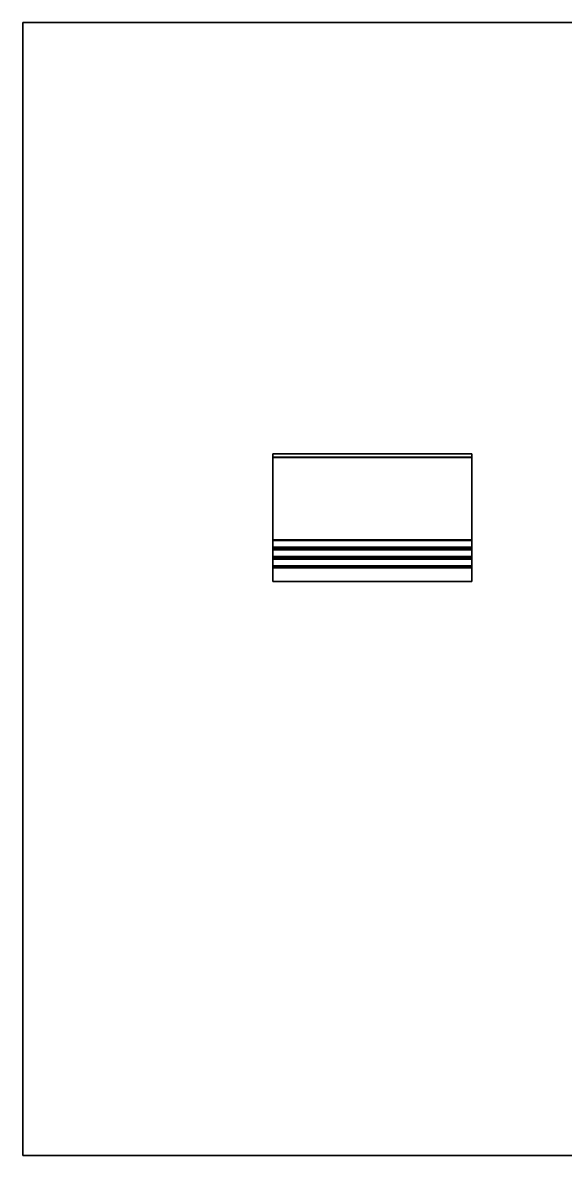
# Model space of a CAD drawing. Header units: millimetres. Extents: x 0 to 3168, y 0 to 562.
# Drawn here: x 1985 to 2186.8, y 0 to 421.5 of the extents above; entities that cross this region are included whole.
import ezdxf

# ---------------------------------------------------------------- set-up
doc = ezdxf.new("R2010")
doc.units = ezdxf.units.MM
doc.header["$LTSCALE"] = 1.5
for name, color, linetype, lineweight in [('Border (ISO)', 7, 'Continuous', 35), ('Visible (ISO)', 7, 'Continuous', 35), ('Visible Narrow (ISO)', 7, 'Continuous', 25)]:
    doc.layers.add(name, color=color, linetype=linetype, lineweight=lineweight)

# ---------------------------------------------------------------- blocks, each defined once
blk = doc.blocks.new('図面枠 tk図枠')
at = {"layer": 'Border (ISO)'}
for p, q in [((14.5, 289), (14.5, 8)), ((14.5, 289), (405.5, 289)), ((14.5, 8), (405.5, 8))]:
    blk.add_line(p, q, dxfattribs=at)

msp = doc.modelspace()

# ---------------------------------------------------------------- linework, layer by layer
at = {"layer": 'Visible (ISO)'}
for p, q in [((2151.9988, 261.0118), (2077.9988, 261.0118)), ((2077.9988, 261.0118), (2077.9988, 213.5118)), ((2151.9988, 213.5118), (2151.9988, 261.0118)), ((2151.9988, 213.5118), (2077.9988, 213.5118))]:
    msp.add_line(p, q, dxfattribs=at)
at = {"layer": 'Visible Narrow (ISO)'}
for p, q in [((2151.9988, 259.8118), (2077.9988, 259.8118)), ((2151.9988, 259.5118), (2077.9988, 259.5118)), ((2151.9988, 229.0118), (2077.9988, 229.0118)), ((2151.9988, 228.7118), (2077.9988, 228.7118)), ((2151.9988, 226.3118), (2077.9988, 226.3118)), ((2151.9988, 226.0118), (2077.9988, 226.0118)), ((2151.9988, 225.5118), (2077.9988, 225.5118)), ((2151.9988, 225.2118), (2077.9988, 225.2118)), ((2151.9988, 222.8118), (2077.9988, 222.8118)), ((2151.9988, 222.5118), (2077.9988, 222.5118)), ((2151.9988, 222.0118), (2077.9988, 222.0118)), ((2151.9988, 221.7118), (2077.9988, 221.7118)), ((2151.9988, 219.3118), (2077.9988, 219.3118)), ((2151.9988, 219.0118), (2077.9988, 219.0118)), ((2151.9988, 218.5118), (2077.9988, 218.5118))]:
    msp.add_line(p, q, dxfattribs=at)

# ---------------------------------------------------------------- block references
at = {"xscale": 1.5, "yscale": 1.5, "zscale": 1.5}
msp.add_blockref('図面枠 tk図枠', (1963.25, -12), dxfattribs=at)

doc.saveas('drawing.dxf')
